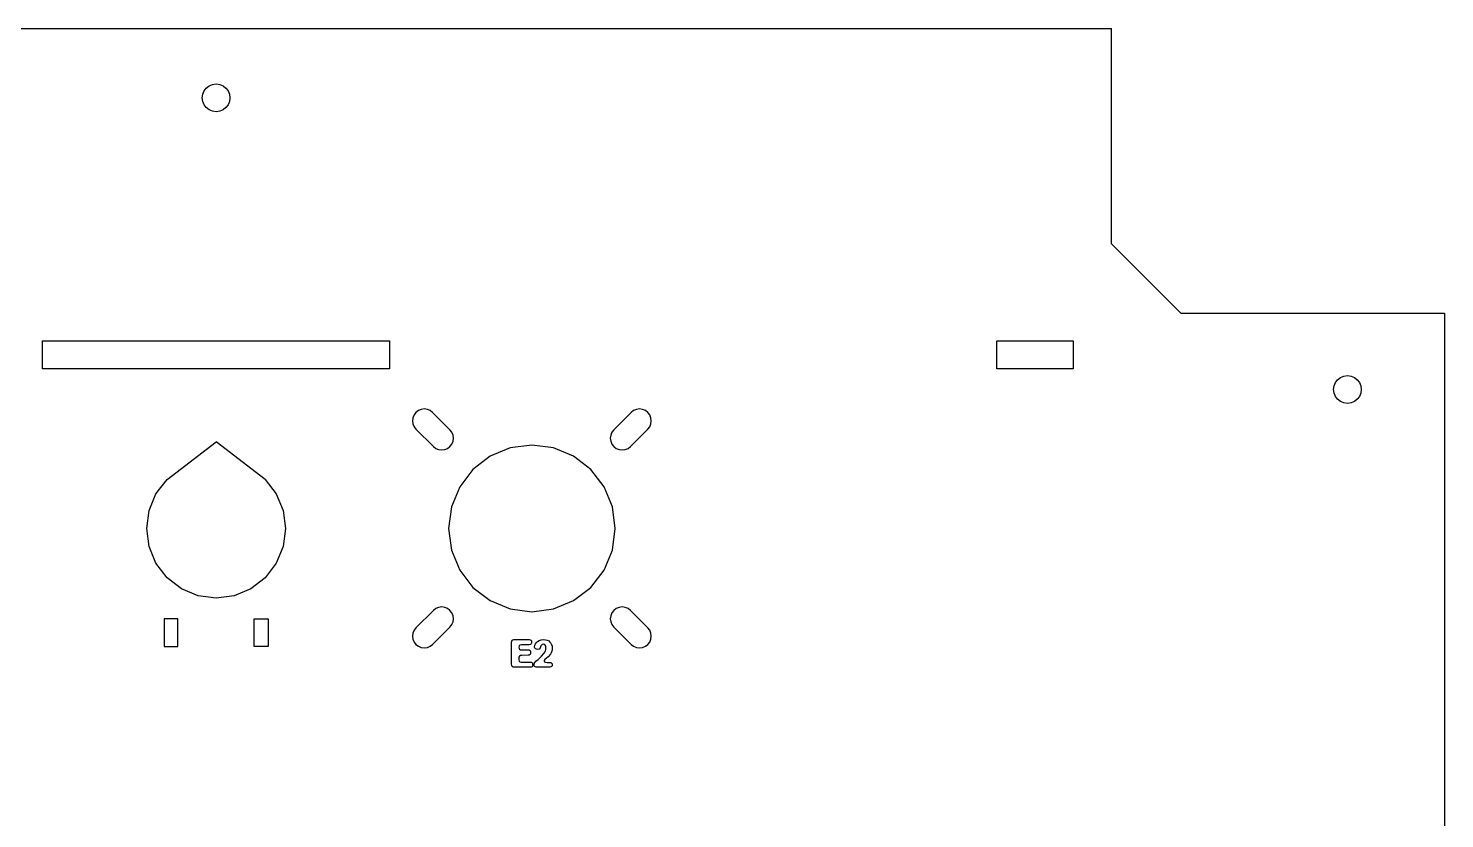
# Model space of a CAD drawing. Header units: metres. Extents: x -207 to 147, y 1162 to 1484.
# Drawn here: x -57.3 to 146.8, y 1370.4 to 1484.2 of the extents above; entities that cross this region are included whole.
import ezdxf

# ---------------------------------------------------------------- set-up
doc = ezdxf.new("R2010")
doc.units = ezdxf.units.M

msp = doc.modelspace()

# ---------------------------------------------------------------- linework, layer by layer
at = {"layer": 'GROUP0'}
for p, q in [((-159.23, 1484.22, 0), (98.77, 1484.22, 0)), ((98.77, 1453.22, 0), (98.77, 1484.22, 0)), ((-31.96, 1475.22, 0), (-31.65, 1475.63, 0)), ((-31.65, 1475.63, 0), (-31.23, 1475.95, 0)), ((-31.23, 1475.95, 0), (-30.75, 1476.15, 0)), ((-30.75, 1476.15, 0), (-30.23, 1476.22, 0)), ((-30.23, 1476.22, 0), (-29.71, 1476.15, 0)), ((-29.71, 1476.15, 0), (-29.23, 1475.95, 0)), ((-29.23, 1475.95, 0), (-28.82, 1475.63, 0)), ((-28.82, 1475.63, 0), (-28.5, 1475.22, 0)), ((-32.23, 1474.22, 0), (-32.16, 1474.74, 0)), ((-32.16, 1473.7, 0), (-32.23, 1474.22, 0)), ((-32.16, 1474.74, 0), (-31.96, 1475.22, 0)), ((-31.96, 1473.22, 0), (-32.16, 1473.7, 0)), ((-28.5, 1475.22, 0), (-28.3, 1474.74, 0)), ((-28.3, 1473.7, 0), (-28.5, 1473.22, 0)), ((-28.3, 1474.74, 0), (-28.23, 1474.22, 0)), ((-28.23, 1474.22, 0), (-28.3, 1473.7, 0)), ((-31.65, 1472.81, 0), (-31.96, 1473.22, 0)), ((-31.23, 1472.49, 0), (-31.65, 1472.81, 0)), ((-30.75, 1472.29, 0), (-31.23, 1472.49, 0)), ((-30.23, 1472.22, 0), (-30.75, 1472.29, 0)), ((-29.71, 1472.29, 0), (-30.23, 1472.22, 0)), ((-29.23, 1472.49, 0), (-29.71, 1472.29, 0)), ((-28.82, 1472.81, 0), (-29.23, 1472.49, 0)), ((-28.5, 1473.22, 0), (-28.82, 1472.81, 0)), ((108.77, 1443.22, 0), (98.77, 1453.22, 0)), ((108.77, 1443.22, 0), (146.77, 1443.22, 0)), ((146.77, 1443.22, 0), (146.78, 1204.72, 0)), ((-55.23, 1439.22, 0), (-5.23, 1439.22, 0)), ((-55.23, 1435.22, 0), (-55.23, 1439.22, 0)), ((-5.23, 1439.22, 0), (-5.23, 1435.22, 0)), ((82.27, 1435.22, 0), (82.27, 1439.22, 0)), ((82.27, 1439.22, 0), (93.27, 1439.22, 0)), ((93.27, 1439.22, 0), (93.27, 1435.22, 0)), ((-5.23, 1435.22, 0), (-55.23, 1435.22, 0)), ((93.27, 1435.22, 0), (82.27, 1435.22, 0)), ((130.77, 1432.22, 0), (130.84, 1432.74, 0)), ((130.84, 1432.74, 0), (131.04, 1433.22, 0)), ((131.04, 1433.22, 0), (131.35, 1433.63, 0)), ((131.35, 1433.63, 0), (131.77, 1433.95, 0)), ((131.77, 1433.95, 0), (132.25, 1434.15, 0)), ((132.25, 1434.15, 0), (132.77, 1434.22, 0)), ((132.77, 1434.22, 0), (133.29, 1434.15, 0)), ((133.29, 1434.15, 0), (133.77, 1433.95, 0)), ((133.77, 1433.95, 0), (134.18, 1433.63, 0)), ((134.18, 1433.63, 0), (134.5, 1433.22, 0)), ((134.5, 1433.22, 0), (134.7, 1432.74, 0)), ((134.7, 1432.74, 0), (134.77, 1432.22, 0)), ((130.84, 1431.7, 0), (130.77, 1432.22, 0)), ((131.04, 1431.22, 0), (130.84, 1431.7, 0)), ((131.35, 1430.81, 0), (131.04, 1431.22, 0)), ((131.77, 1430.49, 0), (131.35, 1430.81, 0)), ((132.25, 1430.29, 0), (131.77, 1430.49, 0)), ((133.77, 1430.49, 0), (133.29, 1430.29, 0)), ((134.18, 1430.81, 0), (133.77, 1430.49, 0)), ((134.5, 1431.22, 0), (134.18, 1430.81, 0)), ((134.7, 1431.7, 0), (134.5, 1431.22, 0)), ((134.77, 1432.22, 0), (134.7, 1431.7, 0)), ((-1.7, 1428.57, 0), (-1.87, 1428.16, 0)), ((-1.43, 1428.92, 0), (-1.7, 1428.57, 0)), ((-1.08, 1429.19, 0), (-1.43, 1428.92, 0)), ((-0.67, 1429.36, 0), (-1.08, 1429.19, 0)), ((-0.23, 1429.42, 0), (-0.67, 1429.36, 0)), ((0.21, 1429.36, 0), (-0.23, 1429.42, 0)), ((0.62, 1429.19, 0), (0.21, 1429.36, 0)), ((0.97, 1428.92, 0), (0.62, 1429.19, 0)), ((0.97, 1428.92, 0), (3.47, 1426.42, 0)), ((27.07, 1426.42, 0), (29.57, 1428.92, 0)), ((29.92, 1429.19, 0), (29.57, 1428.92, 0)), ((30.33, 1429.36, 0), (29.92, 1429.19, 0)), ((30.77, 1429.42, 0), (30.33, 1429.36, 0)), ((31.21, 1429.36, 0), (30.77, 1429.42, 0)), ((31.62, 1429.19, 0), (31.21, 1429.36, 0)), ((31.97, 1428.92, 0), (31.62, 1429.19, 0)), ((32.24, 1428.57, 0), (31.97, 1428.92, 0)), ((32.41, 1428.16, 0), (32.24, 1428.57, 0)), ((132.77, 1430.22, 0), (132.25, 1430.29, 0)), ((133.29, 1430.29, 0), (132.77, 1430.22, 0)), ((-1.87, 1428.16, 0), (-1.93, 1427.72, 0)), ((-1.93, 1427.72, 0), (-1.87, 1427.28, 0)), ((-1.87, 1427.28, 0), (-1.7, 1426.87, 0)), ((-1.7, 1426.87, 0), (-1.43, 1426.52, 0)), ((1.07, 1424.02, 0), (-1.43, 1426.52, 0)), ((3.74, 1426.07, 0), (3.47, 1426.42, 0)), ((27.07, 1426.42, 0), (26.8, 1426.07, 0)), ((31.97, 1426.52, 0), (29.47, 1424.02, 0)), ((31.97, 1426.52, 0), (32.24, 1426.87, 0)), ((32.24, 1426.87, 0), (32.41, 1427.28, 0)), ((32.47, 1427.72, 0), (32.41, 1428.16, 0)), ((32.41, 1427.28, 0), (32.47, 1427.72, 0)), ((-37.3, 1419.27, 0), (-30.23, 1424.7, 0)), ((-23.16, 1419.27, 0), (-30.23, 1424.7, 0)), ((3.47, 1424.02, 0), (3.74, 1424.37, 0)), ((3.91, 1425.66, 0), (3.74, 1426.07, 0)), ((3.74, 1424.37, 0), (3.91, 1424.78, 0)), ((3.97, 1425.22, 0), (3.91, 1425.66, 0)), ((3.91, 1424.78, 0), (3.97, 1425.22, 0)), ((26.63, 1425.66, 0), (26.57, 1425.22, 0)), ((26.57, 1425.22, 0), (26.63, 1424.78, 0)), ((26.8, 1426.07, 0), (26.63, 1425.66, 0)), ((26.63, 1424.78, 0), (26.8, 1424.37, 0)), ((26.8, 1424.37, 0), (27.07, 1424.02, 0)), ((1.07, 1424.02, 0), (1.42, 1423.75, 0)), ((1.42, 1423.75, 0), (1.83, 1423.58, 0)), ((1.83, 1423.58, 0), (2.27, 1423.52, 0)), ((2.27, 1423.52, 0), (2.71, 1423.58, 0)), ((2.71, 1423.58, 0), (3.12, 1423.75, 0)), ((3.12, 1423.75, 0), (3.47, 1424.02, 0)), ((9.27, 1422.61, 0), (6.78, 1420.71, 0)), ((12.16, 1423.81, 0), (9.27, 1422.61, 0)), ((15.27, 1424.22, 0), (12.16, 1423.81, 0)), ((18.37, 1423.81, 0), (15.27, 1424.22, 0)), ((21.27, 1422.61, 0), (18.37, 1423.81, 0)), ((23.75, 1420.71, 0), (21.27, 1422.61, 0)), ((27.07, 1424.02, 0), (27.42, 1423.75, 0)), ((27.42, 1423.75, 0), (27.83, 1423.58, 0)), ((27.83, 1423.58, 0), (28.27, 1423.52, 0)), ((28.27, 1423.52, 0), (28.71, 1423.58, 0)), ((28.71, 1423.58, 0), (29.12, 1423.75, 0)), ((29.12, 1423.75, 0), (29.47, 1424.02, 0)), ((6.78, 1420.71, 0), (4.88, 1418.22, 0)), ((25.66, 1418.22, 0), (23.75, 1420.71, 0)), ((-38.89, 1417.2, 0), (-37.3, 1419.27, 0)), ((-23.16, 1419.27, 0), (-21.57, 1417.2, 0)), ((-39.89, 1414.79, 0), (-38.89, 1417.2, 0)), ((-21.57, 1417.2, 0), (-20.57, 1414.79, 0)), ((4.88, 1418.22, 0), (3.68, 1415.33, 0)), ((26.86, 1415.33, 0), (25.66, 1418.22, 0)), ((-40.23, 1412.2, 0), (-39.89, 1414.79, 0)), ((-20.57, 1414.79, 0), (-20.23, 1412.2, 0)), ((3.68, 1415.33, 0), (3.27, 1412.22, 0)), ((27.27, 1412.22, 0), (26.86, 1415.33, 0)), ((-39.89, 1409.61, 0), (-40.23, 1412.2, 0)), ((-20.23, 1412.2, 0), (-20.57, 1409.61, 0)), ((3.27, 1412.22, 0), (3.68, 1409.11, 0)), ((26.86, 1409.11, 0), (27.27, 1412.22, 0)), ((-38.89, 1407.2, 0), (-39.89, 1409.61, 0)), ((-20.57, 1409.61, 0), (-21.57, 1407.2, 0)), ((3.68, 1409.11, 0), (4.88, 1406.22, 0)), ((25.66, 1406.22, 0), (26.86, 1409.11, 0)), ((-37.3, 1405.13, 0), (-38.89, 1407.2, 0)), ((-21.57, 1407.2, 0), (-23.16, 1405.13, 0)), ((4.88, 1406.22, 0), (6.78, 1403.73, 0)), ((23.75, 1403.74, 0), (25.66, 1406.22, 0)), ((-35.23, 1403.54, 0), (-37.3, 1405.13, 0)), ((-23.16, 1405.13, 0), (-25.23, 1403.54, 0)), ((-32.82, 1402.54, 0), (-35.23, 1403.54, 0)), ((-30.23, 1402.2, 0), (-32.82, 1402.54, 0)), ((-27.64, 1402.54, 0), (-30.23, 1402.2, 0)), ((-25.23, 1403.54, 0), (-27.64, 1402.54, 0)), ((6.78, 1403.73, 0), (9.27, 1401.83, 0)), ((21.27, 1401.83, 0), (23.75, 1403.74, 0)), ((-1.43, 1397.92, 0), (1.07, 1400.42, 0)), ((1.42, 1400.69, 0), (1.07, 1400.42, 0)), ((1.83, 1400.86, 0), (1.42, 1400.69, 0)), ((2.27, 1400.92, 0), (1.83, 1400.86, 0)), ((2.71, 1400.86, 0), (2.27, 1400.92, 0)), ((3.12, 1400.69, 0), (2.71, 1400.86, 0)), ((3.47, 1400.42, 0), (3.12, 1400.69, 0)), ((3.74, 1400.07, 0), (3.47, 1400.42, 0)), ((3.91, 1399.66, 0), (3.74, 1400.07, 0)), ((9.27, 1401.83, 0), (12.16, 1400.63, 0)), ((12.16, 1400.63, 0), (15.27, 1400.22, 0)), ((15.27, 1400.22, 0), (18.37, 1400.63, 0)), ((18.37, 1400.63, 0), (21.27, 1401.83, 0)), ((26.8, 1400.07, 0), (26.63, 1399.66, 0)), ((27.07, 1400.42, 0), (26.8, 1400.07, 0)), ((27.42, 1400.69, 0), (27.07, 1400.42, 0)), ((27.83, 1400.86, 0), (27.42, 1400.69, 0)), ((28.27, 1400.92, 0), (27.83, 1400.86, 0)), ((28.71, 1400.86, 0), (28.27, 1400.92, 0)), ((29.12, 1400.69, 0), (28.71, 1400.86, 0)), ((29.47, 1400.42, 0), (29.12, 1400.69, 0)), ((29.47, 1400.42, 0), (31.97, 1397.92, 0)), ((-37.73, 1399.22), (-37.73, 1395.22)), ((-35.73, 1399.22, 0), (-37.73, 1399.22)), ((-35.73, 1395.22, 0), (-35.73, 1399.22, 0)), ((-24.73, 1399.22, 0), (-22.73, 1399.22, 0)), ((-24.73, 1395.22, 0), (-24.73, 1399.22, 0)), ((-22.73, 1399.22, 0), (-22.73, 1395.22, 0)), ((-1.43, 1397.92, 0), (-1.7, 1397.57, 0)), ((3.47, 1398.02, 0), (0.97, 1395.52, 0)), ((3.47, 1398.02, 0), (3.74, 1398.37, 0)), ((3.74, 1398.37, 0), (3.91, 1398.78, 0)), ((3.97, 1399.22, 0), (3.91, 1399.66, 0)), ((3.91, 1398.78, 0), (3.97, 1399.22, 0)), ((26.63, 1399.66, 0), (26.57, 1399.22, 0)), ((26.57, 1399.22, 0), (26.63, 1398.78, 0)), ((26.63, 1398.78, 0), (26.8, 1398.37, 0)), ((26.8, 1398.37, 0), (27.07, 1398.02, 0)), ((29.57, 1395.52, 0), (27.07, 1398.02, 0)), ((32.24, 1397.57, 0), (31.97, 1397.92, 0)), ((-1.87, 1397.16, 0), (-1.93, 1396.72, 0)), ((-1.93, 1396.72, 0), (-1.87, 1396.28, 0)), ((-1.7, 1397.57, 0), (-1.87, 1397.16, 0)), ((-1.87, 1396.28, 0), (-1.7, 1395.87, 0)), ((-1.7, 1395.87, 0), (-1.43, 1395.52, 0)), ((12.35, 1395.84, 0), (12.37, 1396.01, 0)), ((12.35, 1392.66, 0), (12.35, 1395.84, 0)), ((12.37, 1396.01, 0), (12.43, 1396.13, 0)), ((12.43, 1396.13, 0), (12.54, 1396.2, 0)), ((12.54, 1396.2, 0), (12.69, 1396.22, 0)), ((12.69, 1396.22, 0), (14.87, 1396.22, 0)), ((14.87, 1396.22, 0), (15.03, 1396.2, 0)), ((15.03, 1396.2, 0), (15.14, 1396.14, 0)), ((15.14, 1396.14, 0), (15.2, 1396.04, 0)), ((15.2, 1396.04, 0), (15.22, 1395.9, 0)), ((15.22, 1395.9, 0), (15.21, 1395.75, 0)), ((15.92, 1395.78, 0), (16.09, 1395.95, 0)), ((16.09, 1395.95, 0), (16.31, 1396.09, 0)), ((16.31, 1396.09, 0), (16.59, 1396.18, 0)), ((16.59, 1396.18, 0), (16.93, 1396.21, 0)), ((16.93, 1396.21, 0), (17.22, 1396.19, 0)), ((17.22, 1396.19, 0), (17.48, 1396.12, 0)), ((17.48, 1396.12, 0), (17.7, 1396.02, 0)), ((17.7, 1396.02, 0), (17.87, 1395.87, 0)), ((17.87, 1395.87, 0), (18.01, 1395.7, 0)), ((31.97, 1395.52, 0), (32.24, 1395.87, 0)), ((32.41, 1397.16, 0), (32.24, 1397.57, 0)), ((32.24, 1395.87, 0), (32.41, 1396.28, 0)), ((32.47, 1396.72, 0), (32.41, 1397.16, 0)), ((32.41, 1396.28, 0), (32.47, 1396.72, 0)), ((-37.73, 1395.22), (-35.73, 1395.22, 0)), ((-22.73, 1395.22, 0), (-24.73, 1395.22, 0)), ((-1.43, 1395.52, 0), (-1.08, 1395.25, 0)), ((-1.08, 1395.25, 0), (-0.67, 1395.08, 0)), ((-0.67, 1395.08, 0), (-0.23, 1395.02, 0)), ((-0.23, 1395.02, 0), (0.21, 1395.08, 0)), ((0.21, 1395.08, 0), (0.62, 1395.25, 0)), ((0.62, 1395.25, 0), (0.97, 1395.52, 0)), ((13.44, 1395.3, 0), (13.4, 1395.12, 0)), ((13.4, 1395.12, 0), (13.43, 1394.93, 0)), ((13.49, 1393.85, 0), (13.41, 1393.71, 0)), ((13.43, 1394.93, 0), (13.5, 1394.82, 0)), ((13.55, 1395.4, 0), (13.44, 1395.3, 0)), ((13.63, 1393.92, 0), (13.49, 1393.85, 0)), ((13.5, 1394.82, 0), (13.64, 1394.76, 0)), ((13.7, 1395.45, 0), (13.55, 1395.4, 0)), ((13.84, 1393.95, 0), (13.63, 1393.92, 0)), ((13.64, 1394.76, 0), (13.84, 1394.74, 0)), ((13.89, 1395.46, 0), (13.7, 1395.45, 0)), ((13.84, 1394.74, 0), (14.72, 1394.76, 0)), ((14.72, 1393.97, 0), (13.84, 1393.95, 0)), ((14.9, 1395.48, 0), (13.89, 1395.46, 0)), ((14.72, 1394.76, 0), (14.88, 1394.73, 0)), ((14.88, 1394, 0), (14.72, 1393.97, 0)), ((14.88, 1394.73, 0), (15, 1394.63, 0)), ((15, 1394.08, 0), (14.88, 1394, 0)), ((15.05, 1395.52, 0), (14.9, 1395.48, 0)), ((15, 1394.63, 0), (15.07, 1394.5, 0)), ((15.07, 1394.2, 0), (15, 1394.08, 0)), ((15.15, 1395.62, 0), (15.05, 1395.52, 0)), ((15.07, 1394.5, 0), (15.09, 1394.34, 0)), ((15.09, 1394.34, 0), (15.07, 1394.2, 0)), ((15.21, 1395.75, 0), (15.15, 1395.62, 0)), ((15.65, 1395.14, 0), (15.71, 1395.42, 0)), ((15.68, 1395, 0), (15.65, 1395.14, 0)), ((15.77, 1394.89, 0), (15.68, 1395, 0)), ((15.71, 1395.42, 0), (15.79, 1395.6, 0)), ((15.92, 1394.82, 0), (15.77, 1394.89, 0)), ((15.79, 1395.6, 0), (15.92, 1395.78, 0)), ((16.13, 1394.8, 0), (15.92, 1394.82, 0)), ((16.3, 1394.83, 0), (16.13, 1394.8, 0)), ((16.16, 1393.37, 0), (16.65, 1393.81, 0)), ((16.41, 1394.91, 0), (16.3, 1394.83, 0)), ((16.47, 1395.03, 0), (16.41, 1394.91, 0)), ((16.51, 1395.16, 0), (16.47, 1395.03, 0)), ((16.56, 1395.32, 0), (16.51, 1395.16, 0)), ((16.65, 1395.44, 0), (16.56, 1395.32, 0)), ((16.77, 1395.53, 0), (16.65, 1395.44, 0)), ((16.65, 1393.81, 0), (17.01, 1394.21, 0)), ((16.91, 1395.56, 0), (16.77, 1395.53, 0)), ((17.05, 1395.53, 0), (16.91, 1395.56, 0)), ((17.01, 1394.21, 0), (17.14, 1394.4, 0)), ((17.18, 1395.43, 0), (17.05, 1395.53, 0)), ((17.14, 1394.4, 0), (17.23, 1394.59, 0)), ((17.27, 1395.25, 0), (17.18, 1395.43, 0)), ((17.23, 1394.59, 0), (17.29, 1394.78, 0)), ((17.3, 1394.97, 0), (17.27, 1395.25, 0)), ((17.29, 1394.78, 0), (17.3, 1394.97, 0)), ((17.93, 1394.13, 0), (17.6, 1393.75, 0)), ((18.04, 1394.33, 0), (17.93, 1394.13, 0)), ((18.01, 1395.7, 0), (18.11, 1395.5, 0)), ((18.13, 1394.54, 0), (18.04, 1394.33, 0)), ((18.11, 1395.5, 0), (18.17, 1395.28, 0)), ((18.18, 1394.78, 0), (18.13, 1394.54, 0)), ((18.17, 1395.28, 0), (18.2, 1395.04, 0)), ((18.2, 1395.04, 0), (18.18, 1394.78, 0)), ((29.57, 1395.52, 0), (29.92, 1395.25, 0)), ((29.92, 1395.25, 0), (30.33, 1395.08, 0)), ((30.33, 1395.08, 0), (30.77, 1395.02, 0)), ((30.77, 1395.02, 0), (31.21, 1395.08, 0)), ((31.21, 1395.08, 0), (31.62, 1395.25, 0)), ((31.62, 1395.25, 0), (31.97, 1395.52, 0)), ((12.37, 1392.47, 0), (12.35, 1392.66, 0)), ((12.44, 1392.34, 0), (12.37, 1392.47, 0)), ((12.55, 1392.27, 0), (12.44, 1392.34, 0)), ((12.71, 1392.25, 0), (12.55, 1392.27, 0)), ((14.95, 1392.25, 0), (12.71, 1392.25, 0)), ((13.41, 1393.71, 0), (13.39, 1393.48, 0)), ((13.39, 1393.48, 0), (13.39, 1393.31, 0)), ((13.39, 1393.31, 0), (13.43, 1393.13, 0)), ((13.43, 1393.13, 0), (13.53, 1393.02, 0)), ((13.53, 1393.02, 0), (13.7, 1392.98, 0)), ((13.7, 1392.98, 0), (13.91, 1392.97, 0)), ((13.91, 1392.97, 0), (15.06, 1392.99, 0)), ((15.15, 1392.27, 0), (14.95, 1392.25, 0)), ((15.06, 1392.99, 0), (15.22, 1392.96, 0)), ((15.29, 1392.32, 0), (15.15, 1392.27, 0)), ((15.22, 1392.96, 0), (15.32, 1392.85, 0)), ((15.37, 1392.42, 0), (15.29, 1392.32, 0)), ((15.32, 1392.85, 0), (15.38, 1392.7, 0)), ((15.4, 1392.55, 0), (15.37, 1392.42, 0)), ((15.38, 1392.7, 0), (15.4, 1392.55, 0)), ((15.58, 1392.59, 0), (15.6, 1392.78, 0)), ((15.6, 1392.46, 0), (15.58, 1392.59, 0)), ((15.6, 1392.78, 0), (15.67, 1392.93, 0)), ((15.66, 1392.35, 0), (15.6, 1392.46, 0)), ((15.76, 1392.29, 0), (15.66, 1392.35, 0)), ((15.67, 1392.93, 0), (15.84, 1393.1, 0)), ((15.9, 1392.26, 0), (15.76, 1392.29, 0)), ((15.84, 1393.1, 0), (16.16, 1393.37, 0)), ((17.84, 1392.26, 0), (15.9, 1392.26, 0)), ((17.06, 1393.23, 0), (17.04, 1393.13, 0)), ((17.04, 1393.13, 0), (17.08, 1393.01, 0)), ((17.15, 1393.34, 0), (17.06, 1393.23, 0)), ((17.08, 1393.01, 0), (17.22, 1392.95, 0)), ((17.6, 1393.75, 0), (17.15, 1393.34, 0)), ((17.22, 1392.95, 0), (17.45, 1392.93, 0)), ((17.45, 1392.93, 0), (17.77, 1392.93, 0)), ((17.77, 1392.93, 0), (17.98, 1392.91, 0)), ((17.99, 1392.28, 0), (17.84, 1392.26, 0)), ((17.98, 1392.91, 0), (18.1, 1392.83, 0)), ((18.1, 1392.34, 0), (17.99, 1392.28, 0)), ((18.1, 1392.83, 0), (18.17, 1392.73, 0)), ((18.17, 1392.44, 0), (18.1, 1392.34, 0)), ((18.17, 1392.73, 0), (18.2, 1392.6, 0)), ((18.2, 1392.6, 0), (18.17, 1392.44, 0))]:
    msp.add_line(p, q, dxfattribs=at)

doc.saveas('drawing.dxf')
